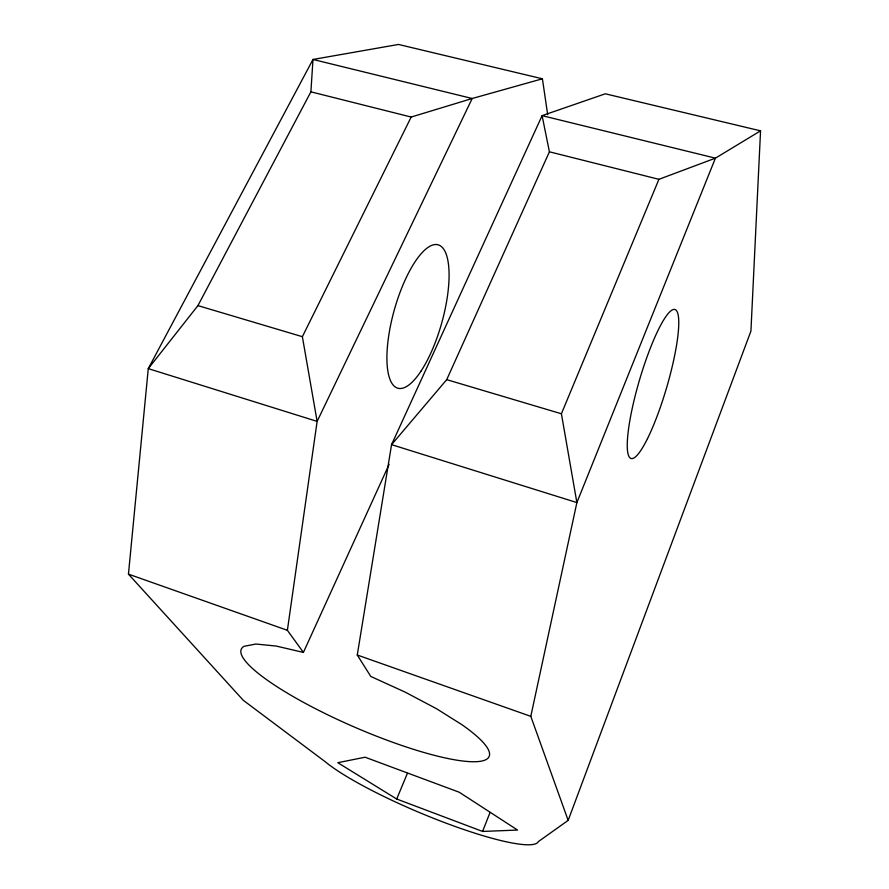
<?xml version="1.0" encoding="UTF-8"?>
<svg xmlns="http://www.w3.org/2000/svg" width="889" height="889" viewBox="0 0 889 889"><rect width="100%" height="100%" fill="white"/><g stroke="black" fill="none" stroke-linecap="round" stroke-linejoin="round"><path stroke-width="1.33" d="M389.115 464.38L303.405 652.415L276.101 646.036L255.91 644.036L243.997 646.314A135.028 26.514 23.4 0 0 392.827 742.326A135.028 26.514 23.4 0 0 461.769 724.591L436.477 708.7L405.317 692.198L370.802 676.451L357.267 655.015L391.56 444.656L542.101 115.648L605.32 93.801L760.551 130.85L750.927 331.097L568.16 820.38L538.256 841.683A120.66 19.391 22.8 0 1 445.989 823.125A120.66 19.391 22.8 0 1 325.207 761.706L243.275 700.288L128.449 574.138L148.274 368.624L312.995 59.463L398.494 44.45L542.412 78.799L547.691 114.737M303.405 652.415L287.38 630.312L317.129 421.397L148.274 368.624L197.936 305.616L310.894 91.834L312.995 59.463L472.192 98.501L542.412 78.799M568.16 820.38L530.8 716.356L576.883 502.574L715.423 158.153L760.551 130.85M482.583 831.437L517.554 830.059L459.269 792.243L365.079 757.217L337.809 762.695L396.694 799.022L482.583 831.437L490.039 812.479M561.404 413.774L658.916 179.322L715.423 158.153L542.101 115.648L549.413 151.797L446.723 379.647L391.56 444.656L576.883 502.574L561.404 413.774L446.723 379.647M396.694 799.022L407.373 773.408M302.371 336.687L411.174 117.048L472.192 98.501L317.129 421.397L302.371 336.687L197.936 305.616M310.894 91.834L411.174 117.048M549.413 151.797L658.916 179.322M128.449 574.138L287.38 630.312M357.267 655.015L530.8 716.356M647.525 438.566A77.654 14.091 -73.6 0 0 677.562 312.706A77.654 14.091 -73.6 0 0 633.924 400.917A77.654 14.091 -73.6 0 0 647.525 438.566M421.064 371.035A74.454 24.581 -74.3 0 0 443.255 248.542A74.454 24.581 -74.3 0 0 389.682 329.919A74.454 24.581 -74.3 0 0 421.064 371.035"/></g></svg>
